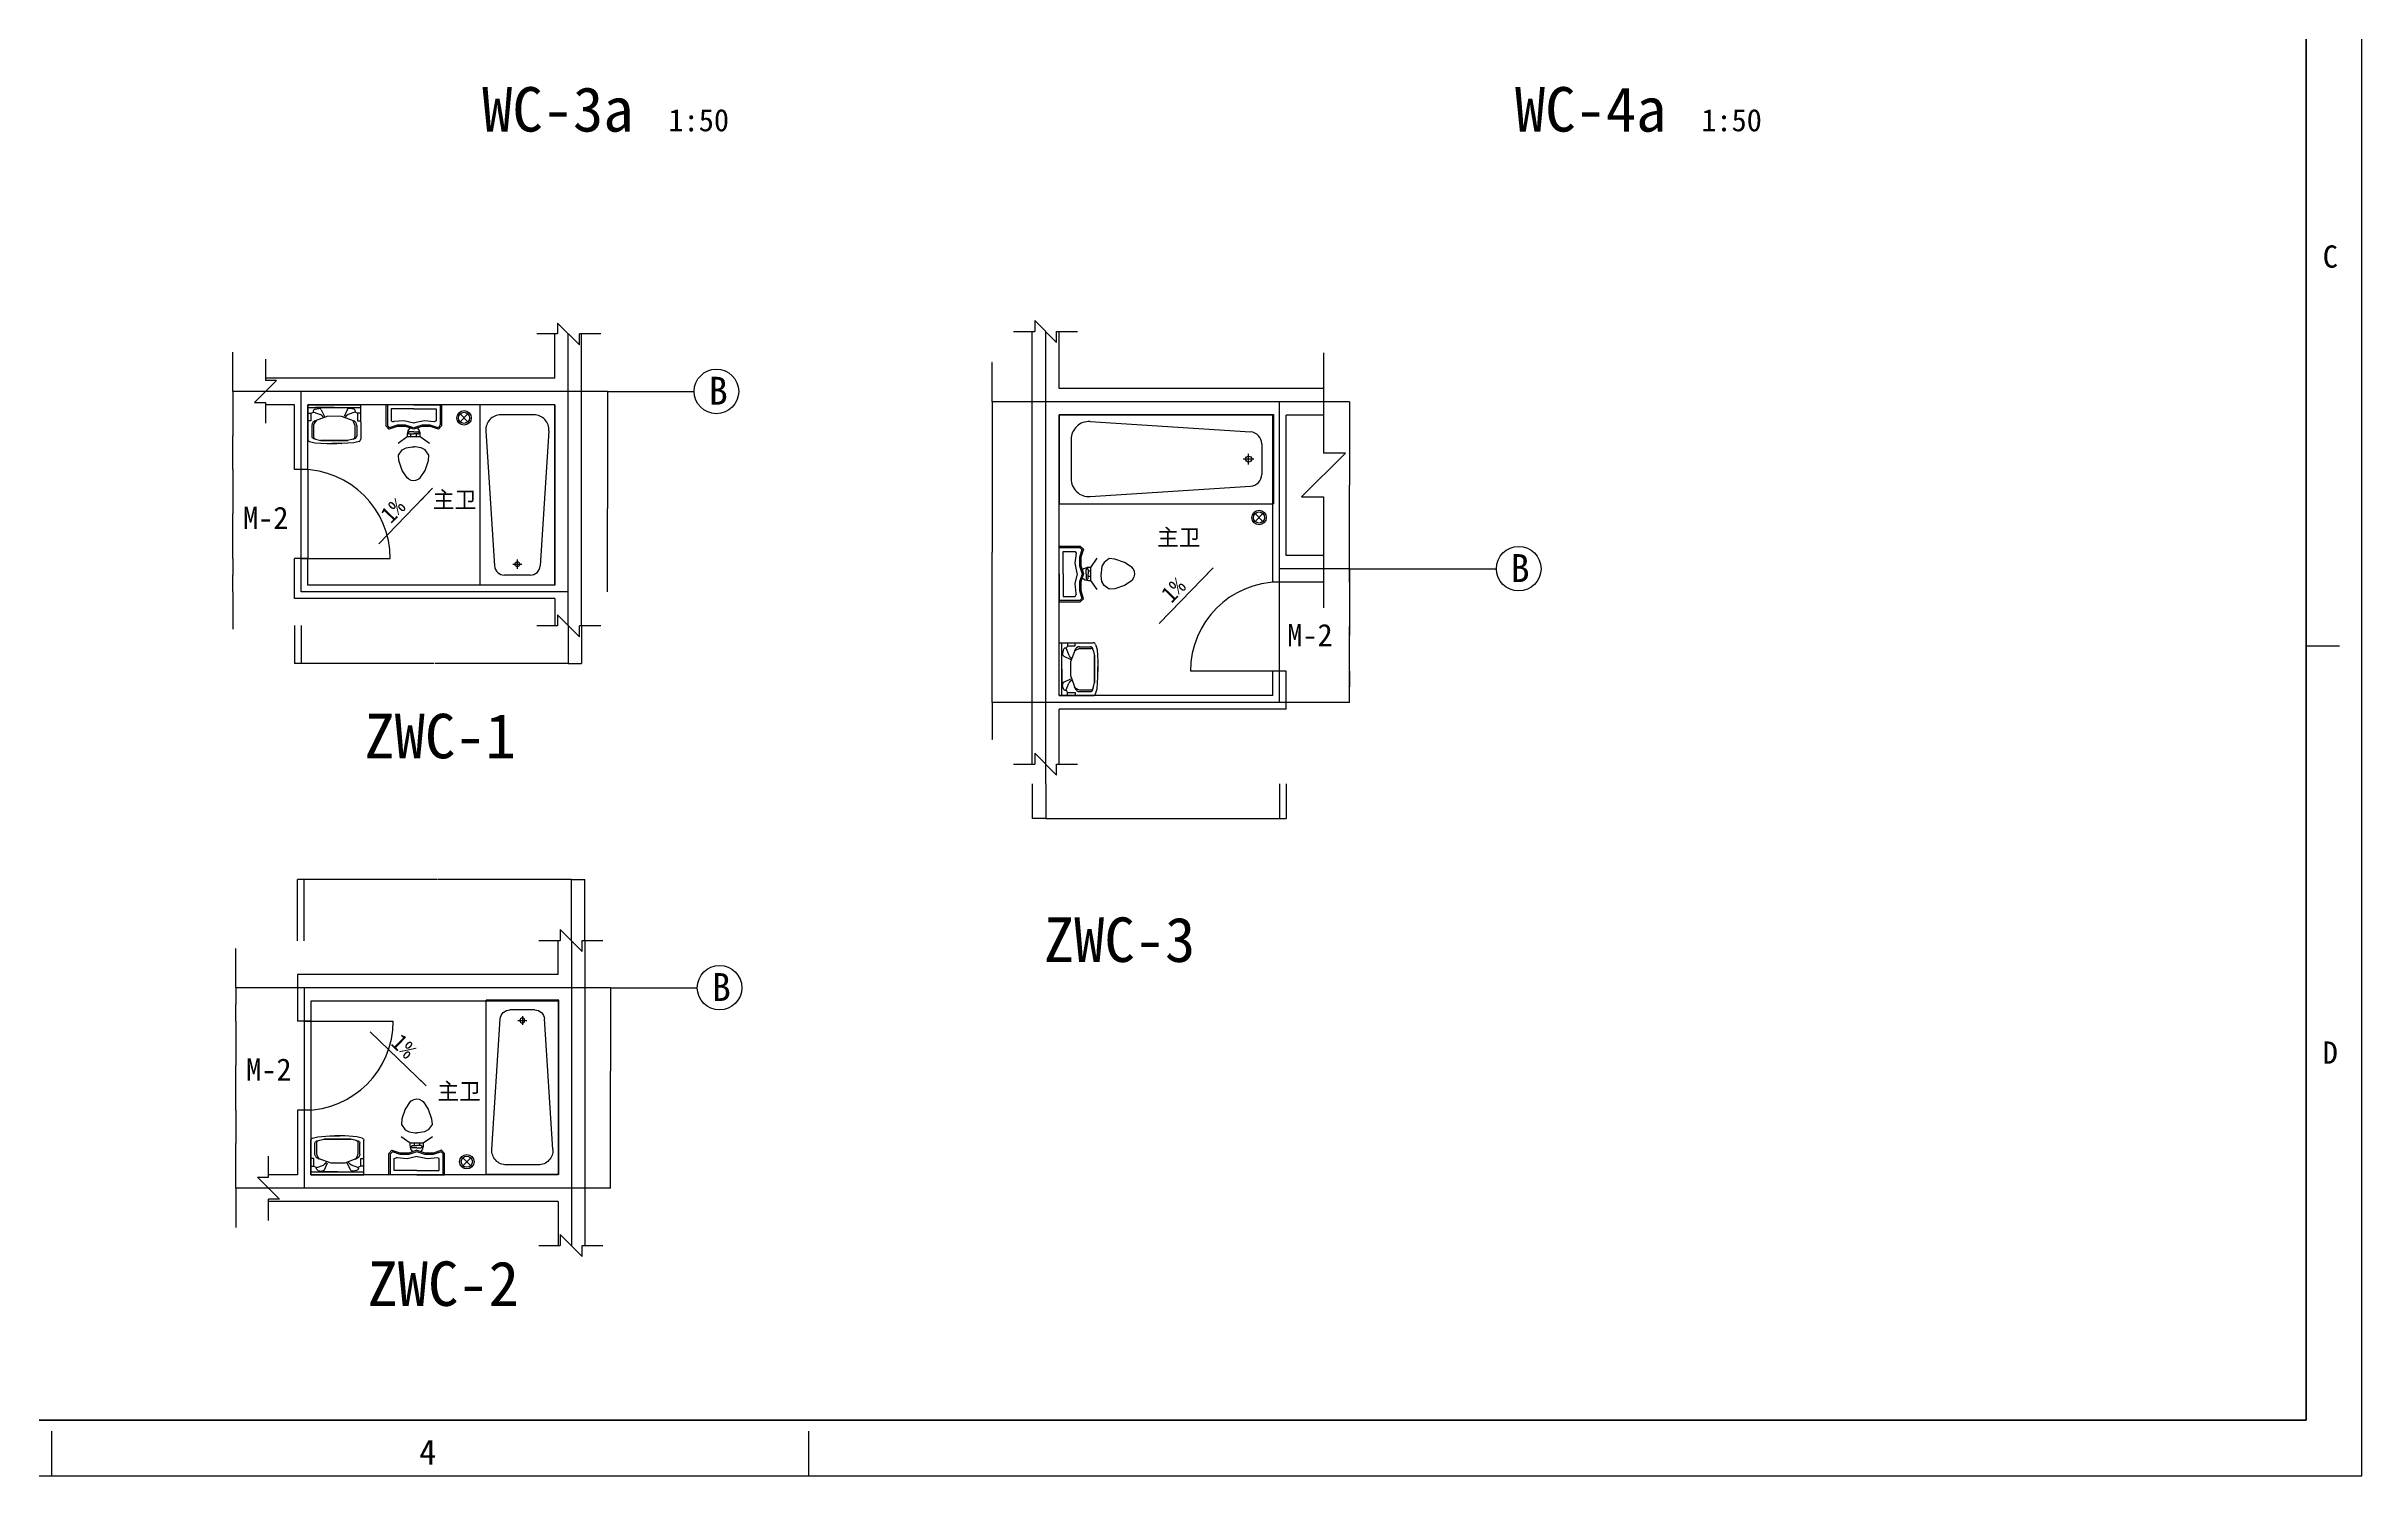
# Model space of a CAD drawing. Header units: metres. Extents: x -237648 to -195598, y -93947 to -64247.
# Drawn here: x -216397 to -195598, y -93947 to -81109 of the extents above; entities that cross this region are included whole.
import ezdxf

# ---------------------------------------------------------------- set-up
doc = ezdxf.new("R2010")
doc.units = ezdxf.units.M
doc.layers.add('AXI', color=1, linetype='Continuous')
doc.layers.add('W', color=5, linetype='Continuous')
doc.dimstyles.get("Standard").update_dxf_attribs({"dimtxt": 2.5, "dimasz": 2.5, "dimexe": 1.25, "dimexo": 0.625, "dimtad": 1, "dimcen": 2.5, "dimazin": 3, "dimtfac": 1, "dimtmove": 0, "dimatfit": 3})

# ---------------------------------------------------------------- blocks, each defined once
blk = doc.blocks.new('WS_825')
for p, q in [((-250.4, 0), (-249.6, -190.29)), ((0, 0), (-250.4, 0)), ((-236.71, 2.35), (-236.71, -180.09)), ((0, 0), (249.6, 0)), ((236.71, 2.35), (236.71, -180.09)), ((249.6, 0), (249.6, -190.29)), ((-249.6, -190.29), (-222.96, -219.35)), ((-231.37, -193.41), (-219.55, -206.15)), ((-202.39, -37.25), (-202.39, -145.45)), ((0, -37.25), (-202.39, -37.25)), ((-202.39, -145.45), (-185.23, -153.36)), ((0, -37.25), (202.39, -37.25)), ((202.39, -145.45), (185.23, -153.36)), ((202.39, -37.25), (202.39, -145.45)), ((231.37, -193.41), (219.55, -206.15)), ((249.6, -190.29), (222.96, -219.35)), ((0, -243.08), (-38.09, -243.08)), ((-38.09, -261.56), (0, -261.56)), ((-24.33, -285.29), (-24.33, -261.56)), ((0, -243.08), (38.09, -243.08)), ((38.09, -261.56), (0, -261.56)), ((24.33, -285.29), (24.33, -261.56))]:
    blk.add_line(p, q)
for points in [[(-236.71, -180.09), (-235.37, -187.1), (-231.52, -193.25), (-231.37, -193.41)], [(0, -220.13), (-71.76, -195.29), (-148.4, -194.6), (-220.67, -218.14), (-222.96, -219.35)], [(-0.96, -206.84), (-72.31, -182.67), (-148.32, -182.48), (-219.55, -206.15)], [(0, -163.94), (-87.32, -143.13), (-177.09, -151.14), (-185.23, -153.36)], [(-34.26, -206.15), (-52.73, -233.45), (-59.97, -264.93), (-58.3, -285.29)], [(185.23, -153.36), (95.79, -142.64), (7.78, -160.81), (0, -163.94)], [(222.96, -219.35), (151, -195.01), (74.35, -194.86), (2.28, -218.91), (0, -220.13)], [(219.55, -206.15), (148.02, -182.43), (72.01, -182.72), (0.96, -206.84)], [(58.3, -285.29), (58.7, -253.11), (47.16, -222.74), (34.26, -206.15)], [(231.37, -193.41), (235.29, -187.29), (236.71, -180.3), (236.71, -180.09)], [(-140.63, -343.37), (-58.3, -285.29), (58.3, -285.29), (140.63, -343.37)], [(-47.1, -663.95), (-58.3, -657.36), (-102.9, -588.75), (-133.75, -501.7), (-137.22, -451.53), (-102.9, -404.03), (-68.58, -385.59), (-13.69, -377.68), (0, -377.68)], [(-38.09, -243.08), (-41.51, -243.63), (-44.52, -245.24), (-46.76, -247.7), (-47.95, -250.71), (-47.95, -253.92), (-46.76, -256.94), (-44.52, -259.4), (-41.51, -261.01), (-38.09, -261.56), (-38.09, -261.56)], [(48.43, -663.17), (58.3, -657.36), (102.9, -588.75), (133.75, -501.7), (137.22, -451.53), (102.9, -404.03), (68.58, -385.59), (13.69, -377.68), (0, -377.68)], [(38.09, -261.56), (41.51, -261.01), (44.52, -259.4), (46.76, -256.94), (47.95, -253.92), (47.95, -250.71), (46.76, -247.7), (44.52, -245.24), (41.51, -243.63), (38.09, -243.08)], [(-47.1, -663.95), (-26.87, -676.06), (-3.37, -681.05), (20.56, -678.32), (42.04, -668.2), (48.43, -663.17)]]:
    blk.add_lwpolyline(points)
blk = doc.blocks.new('BATH1')
for p, q in [((383.61, 1800.49), (383.61, 1050.49)), ((383.61, 1800.49), (2183.61, 1800.49)), ((2183.61, 1800.49), (2183.61, 1050.49)), ((483.61, 1590.5), (483.61, 1260.48)), ((643.26, 1740.19), (1990.05, 1653.3)), ((2019.09, 1425.49), (1929.09, 1425.49)), ((1974.09, 1380.49), (1974.09, 1470.49)), ((2083.61, 1553.51), (2083.61, 1297.47)), ((643.26, 1110.79), (1990.05, 1197.68)), ((383.61, 1050.49), (2183.61, 1050.49))]:
    blk.add_line(p, q)
blk.add_circle((1974.09, 1425.49), 25)
for centre, radius, start, end in [((633.61, 1590.5), 150, 86.31, 180), ((1983.61, 1553.51), 100, 0, 86.31), ((633.61, 1260.48), 150, 180, 273.69), ((1983.61, 1297.47), 100, 273.69, 0)]:
    blk.add_arc(centre, radius, start, end)
blk = doc.blocks.new('WS_804')
for p, q in [((0, -29.3), (560, -29.3)), ((2.86, -89.58), (32.86, -89.58)), ((32.86, -170.55), (2.86, -170.55)), ((32.86, -89.58), (62.84, -75.8)), ((32.86, -89.58), (32.86, -170.55)), ((42.85, -218.38), (42.85, -233.77)), ((42.85, -233.77), (42.85, -331.88)), ((42.85, -233.77), (42.85, -331.88)), ((61.42, -216.18), (61.42, -336.56)), ((62.69, -76.88), (131.67, -102.19)), ((77.74, -44.57), (115.65, -37.79)), ((280, -29.3), (80.45, -29.3)), ((142.49, -51.61), (177.16, -124.05)), ((152.89, -117.19), (164.29, -132.66)), ((417.51, -51.61), (382.84, -124.05)), ((407.11, -117.19), (395.71, -132.66)), ((497.31, -76.88), (428.33, -102.19)), ((482.26, -44.57), (444.35, -37.79)), ((527.14, -89.58), (497.16, -75.8)), ((498.58, -216.18), (498.58, -336.56)), ((517.66, -217.98), (517.15, -233.77)), ((517.15, -233.77), (517.15, -331.88)), ((517.15, -233.77), (517.15, -331.88)), ((527.14, -89.58), (527.14, -170.55)), ((557.14, -89.58), (527.14, -89.58)), ((527.14, -170.55), (557.14, -170.55)), ((80.29, -360.87), (138.57, -375.57)), ((421.43, -375.57), (135.71, -375.57)), ((138.57, -375.57), (424.29, -375.57)), ((479.71, -360.87), (421.43, -375.57))]:
    blk.add_line(p, q)
for points in [[(0, 0), (558.73, 0)], [(0, 0), (0, -361.76)], [(558.73, 0), (559.94, -361.69)], [(66.98, -175.45), (53.92, -186.89), (45.54, -202.13), (42.85, -218.38)], [(77.74, -44.57), (69.6, -47.56), (62.97, -53.16), (58.65, -60.71), (57.24, -67.29)], [(57.24, -67.29), (57.57, -70.76), (59.06, -73.9), (61.54, -76.34), (62.53, -76.94)], [(91.42, -160.22), (68.29, -195.31), (61.42, -216.18)], [(493.09, -173.15), (357.58, -122.34), (212.95, -121.17), (76.65, -169.77), (66.98, -175.45)], [(142.49, -51.61), (137.44, -44.54), (130.28, -39.63), (121.89, -37.48), (115.65, -37.79)], [(152.89, -117.19), (139.66, -105.95), (131.67, -102.19)], [(428.33, -102.19), (413.33, -110.91), (407.11, -117.19)], [(428.33, -102.19), (413.33, -110.91), (407.11, -117.19)], [(444.35, -37.79), (435.69, -37.78), (427.55, -40.75), (420.9, -46.33), (417.51, -51.61)], [(498.03, -216.18), (481.59, -177.47), (468.03, -160.22)], [(502.76, -67.29), (500.6, -58.86), (495.69, -51.69), (488.64, -46.63), (482.26, -44.57)], [(517.66, -217.98), (515.2, -200.74), (507.03, -185.39), (494.12, -173.78), (493.09, -173.15)], [(497.47, -76.94), (500.21, -74.8), (502.06, -71.86), (502.79, -68.45), (502.76, -67.29)], [(18.17, -385.88), (72.84, -401.38)], [(42.85, -331.88), (44.35, -340.45), (48.68, -347.99), (55.32, -353.58), (61.72, -356.19)], [(61.42, -336.56), (62.92, -345.13), (67.25, -352.67), (73.89, -358.27), (80.29, -360.87)], [(61.72, -356.19), (90, -363.5)], [(72.84, -401.38), (200.6, -409.94)], [(200.6, -409.94), (202.26, -410)], [(202.26, -410), (305.72, -410)], [(357.74, -410), (254.28, -410)], [(357.74, -410), (359.4, -409.94)], [(487.16, -401.38), (359.4, -409.94)], [(470, -363.5), (498.28, -356.19)], [(479.71, -360.87), (487.62, -357.32), (493.84, -351.26), (497.63, -343.43), (498.58, -336.56)], [(541.77, -385.9), (487.16, -401.38)], [(498.28, -356.19), (506.19, -352.63), (512.41, -346.58), (516.2, -338.75), (517.15, -331.88)]]:
    blk.add_lwpolyline(points)
for points in [[(0, -361.76, 0.34), (18.17, -385.88, 0.34)], [(541.77, -385.9, 0.34), (559.94, -361.69, 0.34)]]:
    blk.add_lwpolyline(points, format="xyb")
blk = doc.blocks.new('_CLOSEDFILLED')
at = {"color": 0, "linetype": 'BYBLOCK'}
blk.add_solid([(-1, 0), (0, 0), (-1, 0)], dxfattribs=at)
blk = doc.blocks.new('*D4')
for p, q in [((-211328.17, -89563.72), (-211328.17, -90313.72)), ((-211328.42, -90313.72), (-211328.67, -90313.72)), ((-211328.17, -91363.72), (-211328.17, -90313.72)), ((-211328.17, -90313.72), (-211328.17, -90313.72)), ((-211327.92, -90313.72), (-211327.67, -90313.72))]:
    blk.add_line(p, q)
at = {"layer": 'Defpoints'}
for p in [(-211328.17, -89563.72), (-211328.17, -90313.72), (-211328.17, -91363.72)]:
    blk.add_point(p, dxfattribs=at)
at = {"xscale": 0.25, "yscale": 0.25}
blk.add_blockref('_CLOSEDFILLED', (-211328.17, -90313.72), dxfattribs=at)
at = {"xscale": 0.25, "yscale": 0.25, "rotation": 180}
blk.add_blockref('_CLOSEDFILLED', (-211328.17, -90313.72), dxfattribs=at)
at = {"insert": (-211328.17, -90312.595), "char_height": 1, "attachment_point": 5}
blk.add_mtext('0', dxfattribs=at)
blk = doc.blocks.new('*D7')
for p, q in [((-212883.795, -88591.27), (-214080.56, -88591.27)), ((-214080.31, -89141.99), (-214080.31, -88591.27)), ((-211680.03, -88591.27), (-212876.795, -88591.27)), ((-211680.28, -89141.99), (-211680.28, -88591.27))]:
    blk.add_line(p, q)
at = {"layer": 'Defpoints'}
for p in [(-211680.28, -88591.27), (-214080.31, -89141.99), (-211680.28, -89141.99)]:
    blk.add_point(p, dxfattribs=at)
at = {"xscale": 0.25, "yscale": 0.25}
blk.add_blockref('_CLOSEDFILLED', (-214080.31, -88591.27), dxfattribs=at)
at = {"xscale": 0.25, "yscale": 0.25, "rotation": 180}
blk.add_blockref('_CLOSEDFILLED', (-211680.28, -88591.27), dxfattribs=at)
at = {"insert": (-212880.295, -88591.27), "char_height": 1, "attachment_point": 5}
blk.add_mtext('2400,03', dxfattribs=at)
blk = doc.blocks.new('*D9')
for p, q in [((-214693, -89863.72), (-214693, -90263.72)), ((-214693.25, -90263.72), (-214693.5, -90263.72)), ((-214693, -90663.72), (-214693, -90263.72)), ((-214693, -90263.72), (-214693, -90263.72)), ((-214692.75, -90263.72), (-214692.5, -90263.72))]:
    blk.add_line(p, q)
at = {"layer": 'Defpoints'}
for p in [(-214693, -89863.72), (-214693, -90263.72), (-214693, -90663.72)]:
    blk.add_point(p, dxfattribs=at)
at = {"xscale": 0.25, "yscale": 0.25}
blk.add_blockref('_CLOSEDFILLED', (-214693, -90263.72), dxfattribs=at)
at = {"xscale": 0.25, "yscale": 0.25, "rotation": 180}
blk.add_blockref('_CLOSEDFILLED', (-214693, -90263.72), dxfattribs=at)
at = {"insert": (-214693, -90262.595), "char_height": 1, "attachment_point": 5}
blk.add_mtext('0', dxfattribs=at)
blk = doc.blocks.new('*D10')
for p, q in [((-214693, -90663.72), (-214693, -90963.72)), ((-214693.25, -90963.72), (-214693.5, -90963.72)), ((-214693, -91363.72), (-214693, -90963.72)), ((-214693, -90963.72), (-214693, -90963.72)), ((-214692.75, -90963.72), (-214692.5, -90963.72))]:
    blk.add_line(p, q)
at = {"layer": 'Defpoints'}
for p in [(-214693, -90663.72), (-214693, -90963.72), (-214693, -91363.72)]:
    blk.add_point(p, dxfattribs=at)
at = {"xscale": 0.25, "yscale": 0.25}
blk.add_blockref('_CLOSEDFILLED', (-214693, -90963.72), dxfattribs=at)
at = {"xscale": 0.25, "yscale": 0.25, "rotation": 180}
blk.add_blockref('_CLOSEDFILLED', (-214693, -90963.72), dxfattribs=at)
at = {"insert": (-214693, -90962.595), "char_height": 1, "attachment_point": 5}
blk.add_mtext('0', dxfattribs=at)
blk = doc.blocks.new('*D11')
for p, q in [((-214693, -89563.72), (-214693, -89713.72)), ((-214693.25, -89713.72), (-214693.5, -89713.72)), ((-214693, -89863.72), (-214693, -89713.72)), ((-214693, -89713.72), (-214693, -89713.72)), ((-214692.75, -89713.72), (-214692.5, -89713.72))]:
    blk.add_line(p, q)
at = {"layer": 'Defpoints'}
for p in [(-214693, -89563.72), (-214693, -89713.72), (-214693, -89863.72)]:
    blk.add_point(p, dxfattribs=at)
at = {"xscale": 0.25, "yscale": 0.25}
blk.add_blockref('_CLOSEDFILLED', (-214693, -89713.72), dxfattribs=at)
at = {"xscale": 0.25, "yscale": 0.25, "rotation": 180}
blk.add_blockref('_CLOSEDFILLED', (-214693, -89713.72), dxfattribs=at)
at = {"insert": (-214693, -89712.595), "char_height": 1, "attachment_point": 5}
blk.add_mtext('0', dxfattribs=at)
blk = doc.blocks.new('*D13')
for p, q in [((-207901.22, -84300.76), (-207901.22, -85650.76)), ((-207901.47, -85650.76), (-207901.72, -85650.76)), ((-207901.22, -87000.76), (-207901.22, -85650.76)), ((-207901.22, -85650.76), (-207901.22, -85650.76)), ((-207900.97, -85650.76), (-207900.72, -85650.76))]:
    blk.add_line(p, q)
at = {"layer": 'Defpoints'}
for p in [(-207901.22, -84300.76), (-207901.22, -85650.76), (-207901.22, -87000.76)]:
    blk.add_point(p, dxfattribs=at)
at = {"xscale": 0.25, "yscale": 0.25}
blk.add_blockref('_CLOSEDFILLED', (-207901.22, -85650.76), dxfattribs=at)
at = {"xscale": 0.25, "yscale": 0.25, "rotation": 180}
blk.add_blockref('_CLOSEDFILLED', (-207901.22, -85650.76), dxfattribs=at)
at = {"insert": (-207901.22, -85649.635), "char_height": 1, "attachment_point": 5}
blk.add_mtext('0', dxfattribs=at)
blk = doc.blocks.new('*D14')
for p, q in [((-207419.42, -87732.25), (-207419.42, -88043.3)), ((-205319.42, -87732.25), (-205319.42, -88043.3)), ((-207419.17, -88043.3), (-206371.42, -88043.3)), ((-206367.42, -88043.3), (-205319.67, -88043.3))]:
    blk.add_line(p, q)
at = {"layer": 'Defpoints'}
for p in [(-207419.42, -87732.25), (-205319.42, -87732.25), (-207419.42, -88043.3)]:
    blk.add_point(p, dxfattribs=at)
at = {"xscale": 0.25, "yscale": 0.25, "rotation": 180}
blk.add_blockref('_CLOSEDFILLED', (-207419.42, -88043.3), dxfattribs=at)
at = {"xscale": 0.25, "yscale": 0.25}
blk.add_blockref('_CLOSEDFILLED', (-205319.42, -88043.3), dxfattribs=at)
at = {"insert": (-206369.42, -88043.3), "char_height": 1, "attachment_point": 5}
blk.add_mtext('2100', dxfattribs=at)
blk = doc.blocks.new('*D199')
for p, q in [((-211680.28, -89141.99), (-211680.28, -88591.27)), ((-211680.03, -88591.27), (-211621.78, -88591.27)), ((-211618.78, -88591.27), (-211560.53, -88591.27)), ((-211560.28, -89141.99), (-211560.28, -88591.27))]:
    blk.add_line(p, q)
at = {"layer": 'Defpoints'}
for p in [(-211680.28, -88591.27), (-211680.28, -89141.99), (-211560.28, -89141.99)]:
    blk.add_point(p, dxfattribs=at)
at = {"xscale": 0.25, "yscale": 0.25, "rotation": 180}
blk.add_blockref('_CLOSEDFILLED', (-211680.28, -88591.27), dxfattribs=at)
at = {"xscale": 0.25, "yscale": 0.25}
blk.add_blockref('_CLOSEDFILLED', (-211560.28, -88591.27), dxfattribs=at)
at = {"insert": (-211620.28, -88591.27), "char_height": 1, "attachment_point": 5}
blk.add_mtext('120', dxfattribs=at)
blk = doc.blocks.new('*D200')
for p, q in [((-214693, -91363.72), (-214693, -91717.05)), ((-214693, -91483.72), (-214693, -91717.05)), ((-214693.25, -91717.05), (-214693.5, -91717.05)), ((-214693, -91717.05), (-214693, -91717.05)), ((-214692.75, -91717.05), (-214692.5, -91717.05))]:
    blk.add_line(p, q)
at = {"layer": 'Defpoints'}
for p in [(-214693, -91363.72), (-214693, -91483.72), (-214693, -91717.05)]:
    blk.add_point(p, dxfattribs=at)
at = {"xscale": 0.25, "yscale": 0.25}
blk.add_blockref('_CLOSEDFILLED', (-214693, -91717.05), dxfattribs=at)
at = {"xscale": 0.25, "yscale": 0.25, "rotation": 180}
blk.add_blockref('_CLOSEDFILLED', (-214693, -91717.05), dxfattribs=at)
at = {"insert": (-214693, -91715.925), "char_height": 1, "attachment_point": 5}
blk.add_mtext('0', dxfattribs=at)
blk = doc.blocks.new('*D201')
for p, q in [((-214693.25, -89210.39), (-214693.5, -89210.39)), ((-214693, -89563.72), (-214693, -89210.39)), ((-214693, -89443.72), (-214693, -89210.39)), ((-214693, -89210.39), (-214693, -89210.39)), ((-214692.75, -89210.39), (-214692.5, -89210.39))]:
    blk.add_line(p, q)
at = {"layer": 'Defpoints'}
for p in [(-214693, -89210.39), (-214693, -89443.72), (-214693, -89563.72)]:
    blk.add_point(p, dxfattribs=at)
at = {"xscale": 0.25, "yscale": 0.25}
blk.add_blockref('_CLOSEDFILLED', (-214693, -89210.39), dxfattribs=at)
at = {"xscale": 0.25, "yscale": 0.25, "rotation": 180}
blk.add_blockref('_CLOSEDFILLED', (-214693, -89210.39), dxfattribs=at)
at = {"insert": (-214693, -89209.265), "char_height": 1, "attachment_point": 5}
blk.add_mtext('0', dxfattribs=at)
blk = doc.blocks.new('*D202')
for p, q in [((-214108.05, -86311.92), (-214108.05, -86653.13)), ((-211708.02, -86311.92), (-211708.02, -86653.13)), ((-212911.535, -86653.13), (-214108.3, -86653.13)), ((-211707.77, -86653.13), (-212904.535, -86653.13))]:
    blk.add_line(p, q)
at = {"layer": 'Defpoints'}
for p in [(-214108.05, -86311.92), (-211708.02, -86311.92), (-211708.02, -86653.13)]:
    blk.add_point(p, dxfattribs=at)
at = {"xscale": 0.25, "yscale": 0.25}
blk.add_blockref('_CLOSEDFILLED', (-214108.05, -86653.13), dxfattribs=at)
at = {"xscale": 0.25, "yscale": 0.25, "rotation": 180}
blk.add_blockref('_CLOSEDFILLED', (-211708.02, -86653.13), dxfattribs=at)
at = {"insert": (-212908.035, -86653.13), "char_height": 1, "attachment_point": 5}
blk.add_mtext('2400,03', dxfattribs=at)
blk = doc.blocks.new('*D203')
for p, q in [((-214720.73, -84208.31), (-214720.73, -84608.31)), ((-214720.98, -84608.31), (-214721.23, -84608.31)), ((-214720.73, -84908.31), (-214720.73, -84608.31)), ((-214720.73, -84608.31), (-214720.73, -84608.31)), ((-214720.48, -84608.31), (-214720.23, -84608.31))]:
    blk.add_line(p, q)
at = {"layer": 'Defpoints'}
for p in [(-214720.73, -84208.31), (-214720.73, -84608.31), (-214720.73, -84908.31)]:
    blk.add_point(p, dxfattribs=at)
at = {"xscale": 0.25, "yscale": 0.25}
blk.add_blockref('_CLOSEDFILLED', (-214720.73, -84608.31), dxfattribs=at)
at = {"xscale": 0.25, "yscale": 0.25, "rotation": 180}
blk.add_blockref('_CLOSEDFILLED', (-214720.73, -84608.31), dxfattribs=at)
at = {"insert": (-214720.73, -84607.185), "char_height": 1, "attachment_point": 5}
blk.add_mtext('0', dxfattribs=at)
blk = doc.blocks.new('*D204')
for p, q in [((-214720.73, -84908.31), (-214720.73, -85308.31)), ((-214720.98, -85308.31), (-214721.23, -85308.31)), ((-214720.73, -85708.31), (-214720.73, -85308.31)), ((-214720.73, -85308.31), (-214720.73, -85308.31)), ((-214720.48, -85308.31), (-214720.23, -85308.31))]:
    blk.add_line(p, q)
at = {"layer": 'Defpoints'}
for p in [(-214720.73, -84908.31), (-214720.73, -85308.31), (-214720.73, -85708.31)]:
    blk.add_point(p, dxfattribs=at)
at = {"xscale": 0.25, "yscale": 0.25}
blk.add_blockref('_CLOSEDFILLED', (-214720.73, -85308.31), dxfattribs=at)
at = {"xscale": 0.25, "yscale": 0.25, "rotation": 180}
blk.add_blockref('_CLOSEDFILLED', (-214720.73, -85308.31), dxfattribs=at)
at = {"insert": (-214720.73, -85307.185), "char_height": 1, "attachment_point": 5}
blk.add_mtext('0', dxfattribs=at)
blk = doc.blocks.new('*D205')
for p, q in [((-214720.98, -85858.31), (-214721.23, -85858.31)), ((-214720.73, -85708.31), (-214720.73, -85858.31)), ((-214720.73, -86008.31), (-214720.73, -85858.31)), ((-214720.73, -85858.31), (-214720.73, -85858.31)), ((-214720.48, -85858.31), (-214720.23, -85858.31))]:
    blk.add_line(p, q)
at = {"layer": 'Defpoints'}
for p in [(-214720.73, -85708.31), (-214720.73, -85858.31), (-214720.73, -86008.31)]:
    blk.add_point(p, dxfattribs=at)
at = {"xscale": 0.25, "yscale": 0.25}
blk.add_blockref('_CLOSEDFILLED', (-214720.73, -85858.31), dxfattribs=at)
at = {"xscale": 0.25, "yscale": 0.25, "rotation": 180}
blk.add_blockref('_CLOSEDFILLED', (-214720.73, -85858.31), dxfattribs=at)
at = {"insert": (-214720.73, -85857.185), "char_height": 1, "attachment_point": 5}
blk.add_mtext('0', dxfattribs=at)
blk = doc.blocks.new('*D206')
for p, q in [((-214720.73, -86008.31), (-214720.73, -86343.31)), ((-214720.73, -86068.31), (-214720.73, -86343.31)), ((-214720.98, -86343.31), (-214721.23, -86343.31)), ((-214720.73, -86343.31), (-214720.73, -86343.31)), ((-214720.48, -86343.31), (-214720.23, -86343.31))]:
    blk.add_line(p, q)
at = {"layer": 'Defpoints'}
for p in [(-214720.73, -86008.31), (-214720.73, -86068.31), (-214720.73, -86343.31)]:
    blk.add_point(p, dxfattribs=at)
at = {"xscale": 0.25, "yscale": 0.25}
blk.add_blockref('_CLOSEDFILLED', (-214720.73, -86343.31), dxfattribs=at)
at = {"xscale": 0.25, "yscale": 0.25, "rotation": 180}
blk.add_blockref('_CLOSEDFILLED', (-214720.73, -86343.31), dxfattribs=at)
at = {"insert": (-214720.73, -86342.185), "char_height": 1, "attachment_point": 5}
blk.add_mtext('0', dxfattribs=at)
blk = doc.blocks.new('*D207')
for p, q in [((-214720.98, -83854.97), (-214721.23, -83854.97)), ((-214720.73, -84208.31), (-214720.73, -83854.97)), ((-214720.73, -84088.31), (-214720.73, -83854.97)), ((-214720.73, -83854.97), (-214720.73, -83854.97)), ((-214720.48, -83854.97), (-214720.23, -83854.97))]:
    blk.add_line(p, q)
at = {"layer": 'Defpoints'}
for p in [(-214720.73, -83854.97), (-214720.73, -84088.31), (-214720.73, -84208.31)]:
    blk.add_point(p, dxfattribs=at)
at = {"xscale": 0.25, "yscale": 0.25}
blk.add_blockref('_CLOSEDFILLED', (-214720.73, -83854.97), dxfattribs=at)
at = {"xscale": 0.25, "yscale": 0.25, "rotation": 180}
blk.add_blockref('_CLOSEDFILLED', (-214720.73, -83854.97), dxfattribs=at)
at = {"insert": (-214720.73, -83853.845), "char_height": 1, "attachment_point": 5}
blk.add_mtext('0', dxfattribs=at)
blk = doc.blocks.new('*D208')
for p, q in [((-211355.91, -84208.31), (-211355.91, -85258.31)), ((-211356.16, -85258.31), (-211356.41, -85258.31)), ((-211355.91, -86008.31), (-211355.91, -85258.31)), ((-211355.91, -85258.31), (-211355.91, -85258.31)), ((-211355.66, -85258.31), (-211355.41, -85258.31))]:
    blk.add_line(p, q)
at = {"layer": 'Defpoints'}
for p in [(-211355.91, -84208.31), (-211355.91, -85258.31), (-211355.91, -86008.31)]:
    blk.add_point(p, dxfattribs=at)
at = {"xscale": 0.25, "yscale": 0.25}
blk.add_blockref('_CLOSEDFILLED', (-211355.91, -85258.31), dxfattribs=at)
at = {"xscale": 0.25, "yscale": 0.25, "rotation": 180}
blk.add_blockref('_CLOSEDFILLED', (-211355.91, -85258.31), dxfattribs=at)
at = {"insert": (-211355.91, -85257.185), "char_height": 1, "attachment_point": 5}
blk.add_mtext('0', dxfattribs=at)
blk = doc.blocks.new('*D209')
for p, q in [((-211708.02, -86311.92), (-211708.02, -86653.13)), ((-211588.02, -86311.92), (-211588.02, -86653.13)), ((-211707.77, -86653.13), (-211649.52, -86653.13)), ((-211646.52, -86653.13), (-211588.27, -86653.13))]:
    blk.add_line(p, q)
at = {"layer": 'Defpoints'}
for p in [(-211708.02, -86311.92), (-211588.02, -86311.92), (-211708.02, -86653.13)]:
    blk.add_point(p, dxfattribs=at)
at = {"xscale": 0.25, "yscale": 0.25, "rotation": 180}
blk.add_blockref('_CLOSEDFILLED', (-211708.02, -86653.13), dxfattribs=at)
at = {"xscale": 0.25, "yscale": 0.25}
blk.add_blockref('_CLOSEDFILLED', (-211588.02, -86653.13), dxfattribs=at)
at = {"insert": (-211648.02, -86653.13), "char_height": 1, "attachment_point": 5}
blk.add_mtext('120', dxfattribs=at)
blk = doc.blocks.new('*D210')
for p, q in [((-204691.48, -84300.76), (-204691.48, -85050.76)), ((-204691.73, -85050.76), (-204691.98, -85050.76)), ((-204691.48, -85800.76), (-204691.48, -85050.76)), ((-204691.48, -85050.76), (-204691.48, -85050.76)), ((-204691.23, -85050.76), (-204690.98, -85050.76))]:
    blk.add_line(p, q)
at = {"layer": 'Defpoints'}
for p in [(-204691.48, -84300.76), (-204691.48, -85050.76), (-204691.48, -85800.76)]:
    blk.add_point(p, dxfattribs=at)
at = {"xscale": 0.25, "yscale": 0.25}
blk.add_blockref('_CLOSEDFILLED', (-204691.48, -85050.76), dxfattribs=at)
at = {"xscale": 0.25, "yscale": 0.25, "rotation": 180}
blk.add_blockref('_CLOSEDFILLED', (-204691.48, -85050.76), dxfattribs=at)
at = {"insert": (-204691.48, -85049.635), "char_height": 1, "attachment_point": 5}
blk.add_mtext('0', dxfattribs=at)
blk = doc.blocks.new('*D211')
for p, q in [((-204691.48, -85800.76), (-204691.48, -86400.76)), ((-204691.73, -86400.76), (-204691.98, -86400.76)), ((-204691.48, -87000.76), (-204691.48, -86400.76)), ((-204691.48, -86400.76), (-204691.48, -86400.76)), ((-204691.23, -86400.76), (-204690.98, -86400.76))]:
    blk.add_line(p, q)
at = {"layer": 'Defpoints'}
for p in [(-204691.48, -85800.76), (-204691.48, -86400.76), (-204691.48, -87000.76)]:
    blk.add_point(p, dxfattribs=at)
at = {"xscale": 0.25, "yscale": 0.25}
blk.add_blockref('_CLOSEDFILLED', (-204691.48, -86400.76), dxfattribs=at)
at = {"xscale": 0.25, "yscale": 0.25, "rotation": 180}
blk.add_blockref('_CLOSEDFILLED', (-204691.48, -86400.76), dxfattribs=at)
at = {"insert": (-204691.48, -86399.635), "char_height": 1, "attachment_point": 5}
blk.add_mtext('0', dxfattribs=at)
blk = doc.blocks.new('*D212')
for p, q in [((-204691.48, -86720.76), (-204691.48, -86860.76)), ((-204691.73, -86860.76), (-204691.98, -86860.76)), ((-204691.48, -87000.76), (-204691.48, -86860.76)), ((-204691.48, -86860.76), (-204691.48, -86860.76)), ((-204691.23, -86860.76), (-204690.98, -86860.76))]:
    blk.add_line(p, q)
at = {"layer": 'Defpoints'}
for p in [(-204691.48, -86720.76), (-204691.48, -86860.76), (-204691.48, -87000.76)]:
    blk.add_point(p, dxfattribs=at)
at = {"xscale": 0.25, "yscale": 0.25}
blk.add_blockref('_CLOSEDFILLED', (-204691.48, -86860.76), dxfattribs=at)
at = {"xscale": 0.25, "yscale": 0.25, "rotation": 180}
blk.add_blockref('_CLOSEDFILLED', (-204691.48, -86860.76), dxfattribs=at)
at = {"insert": (-204691.48, -86859.635), "char_height": 1, "attachment_point": 5}
blk.add_mtext('0', dxfattribs=at)
blk = doc.blocks.new('*D213')
for p, q in [((-204691.48, -85920.76), (-204691.48, -86320.76)), ((-204691.73, -86320.76), (-204691.98, -86320.76)), ((-204691.48, -86720.76), (-204691.48, -86320.76)), ((-204691.48, -86320.76), (-204691.48, -86320.76)), ((-204691.23, -86320.76), (-204690.98, -86320.76))]:
    blk.add_line(p, q)
at = {"layer": 'Defpoints'}
for p in [(-204691.48, -85920.76), (-204691.48, -86320.76), (-204691.48, -86720.76)]:
    blk.add_point(p, dxfattribs=at)
at = {"xscale": 0.25, "yscale": 0.25}
blk.add_blockref('_CLOSEDFILLED', (-204691.48, -86320.76), dxfattribs=at)
at = {"xscale": 0.25, "yscale": 0.25, "rotation": 180}
blk.add_blockref('_CLOSEDFILLED', (-204691.48, -86320.76), dxfattribs=at)
at = {"insert": (-204691.48, -86319.635), "char_height": 1, "attachment_point": 5}
blk.add_mtext('0', dxfattribs=at)
blk = doc.blocks.new('*D214')
for p, q in [((-204691.73, -85567.43), (-204691.98, -85567.43)), ((-204691.48, -85920.76), (-204691.48, -85567.43)), ((-204691.48, -85800.76), (-204691.48, -85567.43)), ((-204691.48, -85567.43), (-204691.48, -85567.43)), ((-204691.23, -85567.43), (-204690.98, -85567.43))]:
    blk.add_line(p, q)
at = {"layer": 'Defpoints'}
for p in [(-204691.48, -85567.43), (-204691.48, -85800.76), (-204691.48, -85920.76)]:
    blk.add_point(p, dxfattribs=at)
at = {"xscale": 0.25, "yscale": 0.25}
blk.add_blockref('_CLOSEDFILLED', (-204691.48, -85567.43), dxfattribs=at)
at = {"xscale": 0.25, "yscale": 0.25, "rotation": 180}
blk.add_blockref('_CLOSEDFILLED', (-204691.48, -85567.43), dxfattribs=at)
at = {"insert": (-204691.48, -85566.305), "char_height": 1, "attachment_point": 5}
blk.add_mtext('0', dxfattribs=at)
blk = doc.blocks.new('*D215')
for p, q in [((-207539.42, -87732.25), (-207539.42, -88043.3)), ((-207419.42, -87732.25), (-207419.42, -88043.3)), ((-207480.92, -88043.3), (-207539.67, -88043.3)), ((-207419.17, -88043.3), (-207477.92, -88043.3))]:
    blk.add_line(p, q)
at = {"layer": 'Defpoints'}
for p in [(-207539.42, -87732.25), (-207419.42, -87732.25), (-207419.42, -88043.3)]:
    blk.add_point(p, dxfattribs=at)
at = {"xscale": 0.25, "yscale": 0.25}
blk.add_blockref('_CLOSEDFILLED', (-207539.42, -88043.3), dxfattribs=at)
at = {"xscale": 0.25, "yscale": 0.25, "rotation": 180}
blk.add_blockref('_CLOSEDFILLED', (-207419.42, -88043.3), dxfattribs=at)
at = {"insert": (-207479.42, -88043.3), "char_height": 1, "attachment_point": 5}
blk.add_mtext('120', dxfattribs=at)
blk = doc.blocks.new('*D216')
for p, q in [((-205319.42, -87732.25), (-205319.42, -88043.3)), ((-205259.42, -87732.25), (-205259.42, -88043.3)), ((-205319.17, -88043.3), (-205290.42, -88043.3)), ((-205288.42, -88043.3), (-205259.67, -88043.3))]:
    blk.add_line(p, q)
at = {"layer": 'Defpoints'}
for p in [(-205319.42, -87732.25), (-205259.42, -87732.25), (-205319.42, -88043.3)]:
    blk.add_point(p, dxfattribs=at)
at = {"xscale": 0.25, "yscale": 0.25, "rotation": 180}
blk.add_blockref('_CLOSEDFILLED', (-205319.42, -88043.3), dxfattribs=at)
at = {"xscale": 0.25, "yscale": 0.25}
blk.add_blockref('_CLOSEDFILLED', (-205259.42, -88043.3), dxfattribs=at)
at = {"insert": (-205289.42, -88043.3), "char_height": 1, "attachment_point": 5}
blk.add_mtext('60', dxfattribs=at)
blk = doc.blocks.new('*D217')
for p, q in [((-207901.47, -83947.43), (-207901.72, -83947.43)), ((-207901.22, -84300.76), (-207901.22, -83947.43)), ((-207901.22, -84180.76), (-207901.22, -83947.43)), ((-207901.22, -83947.43), (-207901.22, -83947.43)), ((-207900.97, -83947.43), (-207900.72, -83947.43))]:
    blk.add_line(p, q)
at = {"layer": 'Defpoints'}
for p in [(-207901.22, -83947.43), (-207901.22, -84180.76), (-207901.22, -84300.76)]:
    blk.add_point(p, dxfattribs=at)
at = {"xscale": 0.25, "yscale": 0.25}
blk.add_blockref('_CLOSEDFILLED', (-207901.22, -83947.43), dxfattribs=at)
at = {"xscale": 0.25, "yscale": 0.25, "rotation": 180}
blk.add_blockref('_CLOSEDFILLED', (-207901.22, -83947.43), dxfattribs=at)
at = {"insert": (-207901.22, -83946.305), "char_height": 1, "attachment_point": 5}
blk.add_mtext('0', dxfattribs=at)
blk = doc.blocks.new('*D218')
for p, q in [((-207901.22, -87000.76), (-207901.22, -87335.76)), ((-207901.22, -87060.76), (-207901.22, -87335.76)), ((-207901.47, -87335.76), (-207901.72, -87335.76)), ((-207901.22, -87335.76), (-207901.22, -87335.76)), ((-207900.97, -87335.76), (-207900.72, -87335.76))]:
    blk.add_line(p, q)
at = {"layer": 'Defpoints'}
for p in [(-207901.22, -87000.76), (-207901.22, -87060.76), (-207901.22, -87335.76)]:
    blk.add_point(p, dxfattribs=at)
at = {"xscale": 0.25, "yscale": 0.25}
blk.add_blockref('_CLOSEDFILLED', (-207901.22, -87335.76), dxfattribs=at)
at = {"xscale": 0.25, "yscale": 0.25, "rotation": 180}
blk.add_blockref('_CLOSEDFILLED', (-207901.22, -87335.76), dxfattribs=at)
at = {"insert": (-207901.22, -87334.635), "char_height": 1, "attachment_point": 5}
blk.add_mtext('0', dxfattribs=at)
blk = doc.blocks.new('*D276')
for p, q in [((-214168.05, -86311.92), (-214168.05, -86653.13)), ((-214108.05, -86311.92), (-214108.05, -86653.13)), ((-214139.05, -86653.13), (-214168.3, -86653.13)), ((-214107.8, -86653.13), (-214137.05, -86653.13))]:
    blk.add_line(p, q)
at = {"layer": 'Defpoints'}
for p in [(-214168.05, -86311.92), (-214108.05, -86311.92), (-214108.05, -86653.13)]:
    blk.add_point(p, dxfattribs=at)
at = {"xscale": 0.25, "yscale": 0.25}
blk.add_blockref('_CLOSEDFILLED', (-214168.05, -86653.13), dxfattribs=at)
at = {"xscale": 0.25, "yscale": 0.25, "rotation": 180}
blk.add_blockref('_CLOSEDFILLED', (-214108.05, -86653.13), dxfattribs=at)
at = {"insert": (-214138.05, -86653.13), "char_height": 1, "attachment_point": 5}
blk.add_mtext('60', dxfattribs=at)
blk = doc.blocks.new('*D277')
for p, q in [((-214111.31, -88591.27), (-214140.56, -88591.27)), ((-214140.31, -89141.99), (-214140.31, -88591.27)), ((-214080.06, -88591.27), (-214109.31, -88591.27)), ((-214080.31, -89141.99), (-214080.31, -88591.27))]:
    blk.add_line(p, q)
at = {"layer": 'Defpoints'}
for p in [(-214080.31, -88591.27), (-214140.31, -89141.99), (-214080.31, -89141.99)]:
    blk.add_point(p, dxfattribs=at)
at = {"xscale": 0.25, "yscale": 0.25}
blk.add_blockref('_CLOSEDFILLED', (-214140.31, -88591.27), dxfattribs=at)
at = {"xscale": 0.25, "yscale": 0.25, "rotation": 180}
blk.add_blockref('_CLOSEDFILLED', (-214080.31, -88591.27), dxfattribs=at)
at = {"insert": (-214110.31, -88591.27), "char_height": 1, "attachment_point": 5}
blk.add_mtext('60', dxfattribs=at)

msp = doc.modelspace()

# ---------------------------------------------------------------- linework, layer by layer
for p, q in [((-195597.54, -93946.61), (-195597.54, -64246.61)), ((-211803.85, -83593.84), (-211803.85, -83692.49)), ((-211606.54, -83791.14), (-211803.85, -83593.84)), ((-207518.07, -83571.76), (-207320.77, -83769.07)), ((-207518.07, -83571.76), (-207518.07, -83670.42)), ((-211803.85, -83692.49), (-211991.35, -83692.49)), ((-211415.14, -83692.49), (-211606.54, -83692.49)), ((-211606.54, -83791.14), (-211606.54, -83692.49)), ((-207709.47, -83670.42), (-207518.07, -83670.42)), ((-207320.77, -83769.07), (-207320.77, -83670.42)), ((-207320.77, -83670.42), (-207133.26, -83670.42)), ((-214427.64, -83918.26), (-214427.64, -84109.65)), ((-204923.02, -83862.77), (-204923.02, -84761.55)), ((-214328.98, -84109.65), (-214526.29, -84306.96)), ((-214328.98, -84109.65), (-214427.64, -84109.65)), ((-211355.91, -84208.31), (-210577.03, -84208.31)), ((-214526.29, -84306.96), (-214427.64, -84306.96)), ((-214427.64, -84306.96), (-214427.64, -84494.46)), ((-212679.69, -84410.41), (-212608.98, -84481.12)), ((-212608.98, -84410.41), (-212679.69, -84481.12)), ((-204725.71, -84761.55), (-205120.33, -85156.16)), ((-204725.71, -84761.55), (-204923.02, -84761.55)), ((-214048.02, -84908.31), (-214048.02, -85708.31)), ((-212927.52, -85077.12), (-213410.88, -85578.42)), ((-205120.33, -85156.16), (-204923.02, -85156.16)), ((-204923.02, -85156.16), (-204923.02, -86152.42)), ((-205467.25, -85376.19), (-205537.96, -85305.48)), ((-205467.25, -85305.48), (-205537.96, -85376.19)), ((-214108.05, -85708.31), (-213308.01, -85708.31)), ((-205916.3, -85792.29), (-206399.67, -86293.58)), ((-204691.48, -85800.76), (-203369.9, -85800.76)), ((-211803.85, -86314.74), (-211991.35, -86314.74)), ((-211803.85, -86216.09), (-211803.85, -86314.74)), ((-211606.54, -86413.39), (-211803.85, -86216.09)), ((-211415.14, -86314.74), (-211606.54, -86314.74)), ((-211606.54, -86413.39), (-211606.54, -86314.74)), ((-195797.54, -86496.61), (-196097.54, -86496.61)), ((-205319.42, -86720.76), (-206119.42, -86720.76)), ((-207709.47, -87557.26), (-207518.07, -87557.26)), ((-207518.07, -87458.61), (-207320.77, -87655.92)), ((-207518.07, -87458.61), (-207518.07, -87557.26)), ((-207320.77, -87557.26), (-207133.26, -87557.26)), ((-207320.77, -87655.92), (-207320.77, -87557.26)), ((-211973.15, -89139.17), (-211781.75, -89139.17)), ((-211781.75, -89040.51), (-211584.45, -89237.82)), ((-211781.75, -89040.51), (-211781.75, -89139.17)), ((-211584.45, -89237.82), (-211584.45, -89139.17)), ((-211584.45, -89139.17), (-211396.94, -89139.17)), ((-211328.17, -89563.72), (-210549.3, -89563.72)), ((-214080.31, -89863.72), (-213280.28, -89863.72)), ((-214020.31, -89863.72), (-214020.31, -90663.72)), ((-212984.95, -90444.27), (-213486.25, -89960.91)), ((-214399.9, -91265.07), (-214399.9, -91077.56)), ((-212583.98, -91162.42), (-212654.69, -91091.71)), ((-212654.69, -91162.42), (-212583.98, -91091.71)), ((-214301.25, -91462.37), (-214498.55, -91265.07)), ((-214498.55, -91265.07), (-214399.9, -91265.07)), ((-214301.25, -91462.37), (-214399.9, -91462.37)), ((-214399.9, -91653.77), (-214399.9, -91462.37)), ((-211973.15, -91879.54), (-211781.75, -91879.54)), ((-211781.75, -91780.89), (-211781.75, -91879.54)), ((-211781.75, -91780.89), (-211584.45, -91978.19)), ((-211584.45, -91879.54), (-211396.94, -91879.54)), ((-211584.45, -91978.19), (-211584.45, -91879.54)), ((-216347.54, -93946.61), (-216347.54, -93546.61)), ((-209547.54, -93946.61), (-209547.54, -93546.61)), ((-237647.54, -93946.61), (-195597.54, -93946.61))]:
    msp.add_line(p, q)
for points in [[(-236397.54, -64746.61), (-196097.54, -64746.61), (-196097.54, -93446.61), (-236397.54, -93446.61)], [(-236397.54, -93446.61), (-196097.54, -93446.61), (-196097.54, -64746.61), (-236397.54, -64746.61)]]:
    msp.add_lwpolyline(points, close=True)
for points in [[(-212927.52, -85077.12), (-213033.88, -85187.43)], [(-205916.3, -85792.29), (-206022.67, -85902.6)], [(-212984.95, -90444.27), (-213095.26, -90337.91)]]:
    msp.add_lwpolyline(points)
for centre, radius in [((-210377.03, -84208.31), 200), ((-212644.33, -84445.76), 65), ((-212644.33, -84445.76), 50), ((-205502.6, -85340.83), 65), ((-205502.6, -85340.83), 50), ((-203169.9, -85800.76), 200), ((-210349.3, -89563.72), 200), ((-212619.33, -91127.07), 65), ((-212619.33, -91127.07), 50)]:
    msp.add_circle(centre, radius)
for centre, radius, start, end in [((-214108.04, -85708.34), 800.03, 0, 90), ((-205319.42, -86720.76), 800, 90, 180), ((-214080.31, -89863.69), 800.03, 270, 360)]:
    msp.add_arc(centre, radius, start, end)
at = {"layer": 'AXI'}
for p, q in [((-211708.02, -86311.92), (-211708.02, -83689.67)), ((-207419.42, -87732.25), (-207419.42, -83670.42)), ((-211355.91, -84208.31), (-214720.73, -84208.31)), ((-214108.05, -86008.31), (-214108.05, -84208.31)), ((-204691.48, -84300.76), (-207901.22, -84300.76)), ((-205319.42, -87000.76), (-205319.42, -84300.76)), ((-204691.48, -85800.76), (-205319.42, -85800.76)), ((-211708.02, -86008.31), (-214108.05, -86008.31)), ((-204691.48, -87000.76), (-207901.22, -87000.76)), ((-211680.28, -89141.99), (-211680.28, -91882.36)), ((-211328.17, -89563.72), (-214693, -89563.72)), ((-214080.31, -89563.72), (-214080.31, -91363.72)), ((-211328.17, -91363.72), (-214693, -91363.72))]:
    msp.add_line(p, q, dxfattribs=at)
at = {"layer": 'W'}
for p, q in [((-211828.02, -84088.31), (-211828.02, -83692.49)), ((-211588.02, -86314.74), (-211588.02, -83692.49)), ((-207539.42, -87557.26), (-207539.42, -83670.42)), ((-207299.42, -84180.76), (-207299.42, -83670.42)), ((-211828.02, -84088.31), (-214427.64, -84088.31)), ((-204923.02, -84180.76), (-207299.42, -84180.76)), ((-214168.02, -84328.31), (-214427.64, -84328.31)), ((-214168.02, -84908.31), (-214168.02, -84328.31)), ((-211828.02, -84328.31), (-214048.02, -84328.31)), ((-214048.02, -84908.31), (-214048.02, -84328.31)), ((-211828.02, -85948.31), (-211828.02, -84328.31)), ((-205379.42, -84420.76), (-207299.42, -84420.76)), ((-207299.42, -86940.76), (-207299.42, -84420.76)), ((-205379.42, -85920.76), (-205379.42, -84420.76)), ((-205259.42, -85680.76), (-205259.42, -84420.76)), ((-204923.02, -84420.76), (-205259.42, -84420.76)), ((-214048.02, -84908.31), (-214168.02, -84908.31)), ((-204923.02, -85680.76), (-205259.42, -85680.76)), ((-214048.02, -85708.31), (-214168.02, -85708.31)), ((-214168.02, -86068.31), (-214168.02, -85708.31)), ((-214048.02, -85948.31), (-214048.02, -85708.31)), ((-211828.02, -86068.31), (-214168.02, -86068.31)), ((-211828.02, -85948.31), (-214048.02, -85948.31)), ((-211828.02, -86068.31), (-211828.02, -86314.74)), ((-204923.02, -85920.76), (-205379.42, -85920.76)), ((-205379.42, -86940.76), (-205379.42, -86720.76)), ((-205259.42, -86720.76), (-205379.42, -86720.76)), ((-205259.42, -87060.76), (-205259.42, -86720.76)), ((-205379.42, -86940.76), (-207299.42, -86940.76)), ((-207299.42, -87557.26), (-207299.42, -87060.76)), ((-205259.42, -87060.76), (-207299.42, -87060.76)), ((-211800.28, -89443.72), (-211800.28, -89139.17)), ((-211560.28, -89139.17), (-211560.28, -91879.54)), ((-211800.28, -89443.72), (-214140.28, -89443.72)), ((-214140.28, -89443.72), (-214140.28, -89863.72)), ((-211800.28, -89683.72), (-214020.28, -89683.72)), ((-214020.28, -89683.72), (-214020.28, -89863.72)), ((-211800.28, -89683.72), (-211800.28, -91243.72)), ((-214020.28, -89863.72), (-214140.28, -89863.72)), ((-214140.28, -90663.72), (-214140.28, -91243.72)), ((-214020.28, -90663.72), (-214140.28, -90663.72)), ((-214020.28, -90663.72), (-214020.28, -91243.72)), ((-214140.28, -91243.72), (-214399.9, -91243.72)), ((-211800.28, -91243.72), (-214020.28, -91243.72)), ((-211800.28, -91483.72), (-214399.9, -91483.72)), ((-211800.28, -91483.72), (-211800.28, -91879.54))]:
    msp.add_line(p, q, dxfattribs=at)

# ---------------------------------------------------------------- block references
for name, p, xscale, yscale, zscale in [('WS_804', (-214048.02, -84328.86), 0.85, 0.85, 0.85), ('BATH1', (-207708.6, -86341.29), 1.07, 1.07, 1.07)]:
    msp.add_blockref(name, p, dxfattribs=dict(xscale=xscale, yscale=yscale, zscale=zscale))
msp.add_blockref('WS_825', (-213096.7, -84328.31))
for name, p, xscale, yscale, zscale, rotation in [('BATH1', (-213448.46, -83983.06), 0.9, 0.9, 0.9, 270), ('WS_804', (-207299.42, -86940.76), 0.85, 0.85, 0.85, 90), ('BATH1', (-213360.71, -91576.18), -0.87, 0.87, 0.87, 270), ('WS_804', (-214020.28, -91243.17), -0.85, 0.85, 0.85, 180)]:
    msp.add_blockref(name, p, dxfattribs=dict(xscale=xscale, yscale=yscale, zscale=zscale, rotation=rotation))
at = {"rotation": 90}
msp.add_blockref('WS_825', (-207299.42, -85847.52), dxfattribs=at)
at = {"xscale": -1, "rotation": 180}
msp.add_blockref('WS_825', (-213068.97, -91243.72), dxfattribs=at)

# ---------------------------------------------------------------- texts
for s, height, p in [('WC-3a', 400, (-212482.04, -81874.59)), ('WC-4a', 400, (-203204.12, -81874.59)), ('1:50', 200, (-210808.03, -81871.91)), ('1:50', 200, (-201530.11, -81871.91)), ('C', 200, (-195947.54, -83096.61)), ('B', 250, (-210445.31, -84327.18)), ('M-2', 200, (-214629.73, -85443.49)), ('主卫', 150, (-212924.03, -85255.87)), ('主卫', 150, (-206418.97, -85593.73)), ('B', 250, (-203242.45, -85919.74)), ('M-2', 200, (-205249.74, -86496.7)), ('ZWC-1', 400, (-213539.74, -87503.62)), ('ZWC-3', 400, (-207435.99, -89332.71)), ('B', 250, (-210417.58, -89682.6)), ('D', 200, (-195947.54, -90246.61)), ('M-2', 200, (-214601.99, -90398.9)), ('主卫', 150, (-212883.43, -90568.87)), ('ZWC-2', 400, (-213512, -92421.88)), ('4', 225, (-213047.54, -93846.61))]:
    msp.add_text(s, height=height).set_placement(p)
for rotation, p in [(46.04, (-213301.51, -85402.94)), (46.04, (-206290.3, -86118.1)), (316.04, (-213310.77, -90070.28))]:
    msp.add_text('1%', height=150, rotation=rotation).set_placement(p)

# ---------------------------------------------------------------- dimensions: what is measured, and where the dimension line sits
for base, p1, p2, picture, middle in [((-214720.73, -83854.97), (-214720.73, -84208.31), (-214720.73, -84088.31), '*D207', (-214720.73, -83853.845)), ((-207901.22, -83947.43), (-207901.22, -84300.76), (-207901.22, -84180.76), '*D217', (-207901.22, -83946.305)), ((-214720.73, -84608.31), (-214720.73, -84208.31), (-214720.73, -84908.31), '*D203', (-214720.73, -84607.185)), ((-211355.91, -85258.31), (-211355.91, -84208.31), (-211355.91, -86008.31), '*D208', (-211355.91, -85257.185)), ((-207901.22, -85650.76), (-207901.22, -84300.76), (-207901.22, -87000.76), '*D13', (-207901.22, -85649.635)), ((-204691.48, -85050.76), (-204691.48, -84300.76), (-204691.48, -85800.76), '*D210', (-204691.48, -85049.635)), ((-214720.73, -85308.31), (-214720.73, -84908.31), (-214720.73, -85708.31), '*D204', (-214720.73, -85307.185)), ((-204691.48, -85567.43), (-204691.48, -85920.76), (-204691.48, -85800.76), '*D214', (-204691.48, -85566.305)), ((-214720.73, -85858.31), (-214720.73, -85708.31), (-214720.73, -86008.31), '*D205', (-214720.73, -85857.185)), ((-204691.48, -86400.76), (-204691.48, -85800.76), (-204691.48, -87000.76), '*D211', (-204691.48, -86399.635)), ((-214720.73, -86343.31), (-214720.73, -86008.31), (-214720.73, -86068.31), '*D206', (-214720.73, -86342.185)), ((-204691.48, -86320.76), (-204691.48, -86720.76), (-204691.48, -85920.76), '*D213', (-204691.48, -86319.635)), ((-214108.05, -86653.13), (-214108.05, -86311.92), (-214168.05, -86311.92), '*D276', (-214138.05, -86653.13)), ((-211708.02, -86653.13), (-211708.02, -86311.92), (-214108.05, -86311.92), '*D202', (-212908.035, -86653.13)), ((-211708.02, -86653.13), (-211708.02, -86311.92), (-211588.02, -86311.92), '*D209', (-211648.02, -86653.13)), ((-204691.48, -86860.76), (-204691.48, -87000.76), (-204691.48, -86720.76), '*D212', (-204691.48, -86859.635)), ((-207901.22, -87335.76), (-207901.22, -87000.76), (-207901.22, -87060.76), '*D218', (-207901.22, -87334.635)), ((-207419.42, -88043.3), (-207419.42, -87732.25), (-207539.42, -87732.25), '*D215', (-207479.42, -88043.3)), ((-207419.42, -88043.3), (-207419.42, -87732.25), (-205319.42, -87732.25), '*D14', (-206369.42, -88043.3)), ((-205319.42, -88043.3), (-205319.42, -87732.25), (-205259.42, -87732.25), '*D216', (-205289.42, -88043.3)), ((-214080.31, -88591.27), (-214080.31, -89141.99), (-214140.31, -89141.99), '*D277', (-214110.31, -88591.27)), ((-211680.28, -88591.27), (-211680.28, -89141.99), (-214080.31, -89141.99), '*D7', (-212880.295, -88591.27)), ((-211680.28, -88591.27), (-211680.28, -89141.99), (-211560.28, -89141.99), '*D199', (-211620.28, -88591.27)), ((-214693, -89210.39), (-214693, -89563.72), (-214693, -89443.72), '*D201', (-214693, -89209.265)), ((-214693, -89713.72), (-214693, -89863.72), (-214693, -89563.72), '*D11', (-214693, -89712.595)), ((-211328.17, -90313.72), (-211328.17, -91363.72), (-211328.17, -89563.72), '*D4', (-211328.17, -90312.595)), ((-214693, -90263.72), (-214693, -90663.72), (-214693, -89863.72), '*D9', (-214693, -90262.595)), ((-214693, -90963.72), (-214693, -91363.72), (-214693, -90663.72), '*D10', (-214693, -90962.595)), ((-214693, -91717.05), (-214693, -91363.72), (-214693, -91483.72), '*D200', (-214693, -91715.925))]:
    dim = msp.add_linear_dim(base=base, p1=p1, p2=p2, dimstyle='Standard')
    dim.commit()
    dim.dimension.update_dxf_attribs({"geometry": picture, "text_midpoint": middle})

doc.saveas('drawing.dxf')
